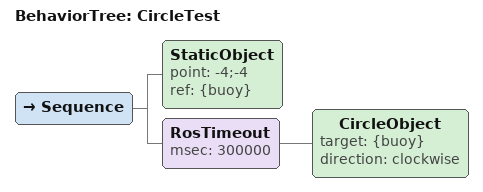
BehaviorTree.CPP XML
<?xml version="1.0"?>
<root BTCPP_format="4">
    <!-- Circle buoy_3 at (-4, -4) clockwise. maneuvers.yaml's default is
         counter-clockwise, so this proves the per-mission direction. -->
    <BehaviorTree ID="CircleTest">
        <Sequence>
            <StaticObject point="-4;-4" ref="{buoy}"/>
            <RosTimeout msec="300000">
                <CircleObject target="{buoy}" direction="clockwise"/>
            </RosTimeout>
        </Sequence>
    </BehaviorTree>
</root>
